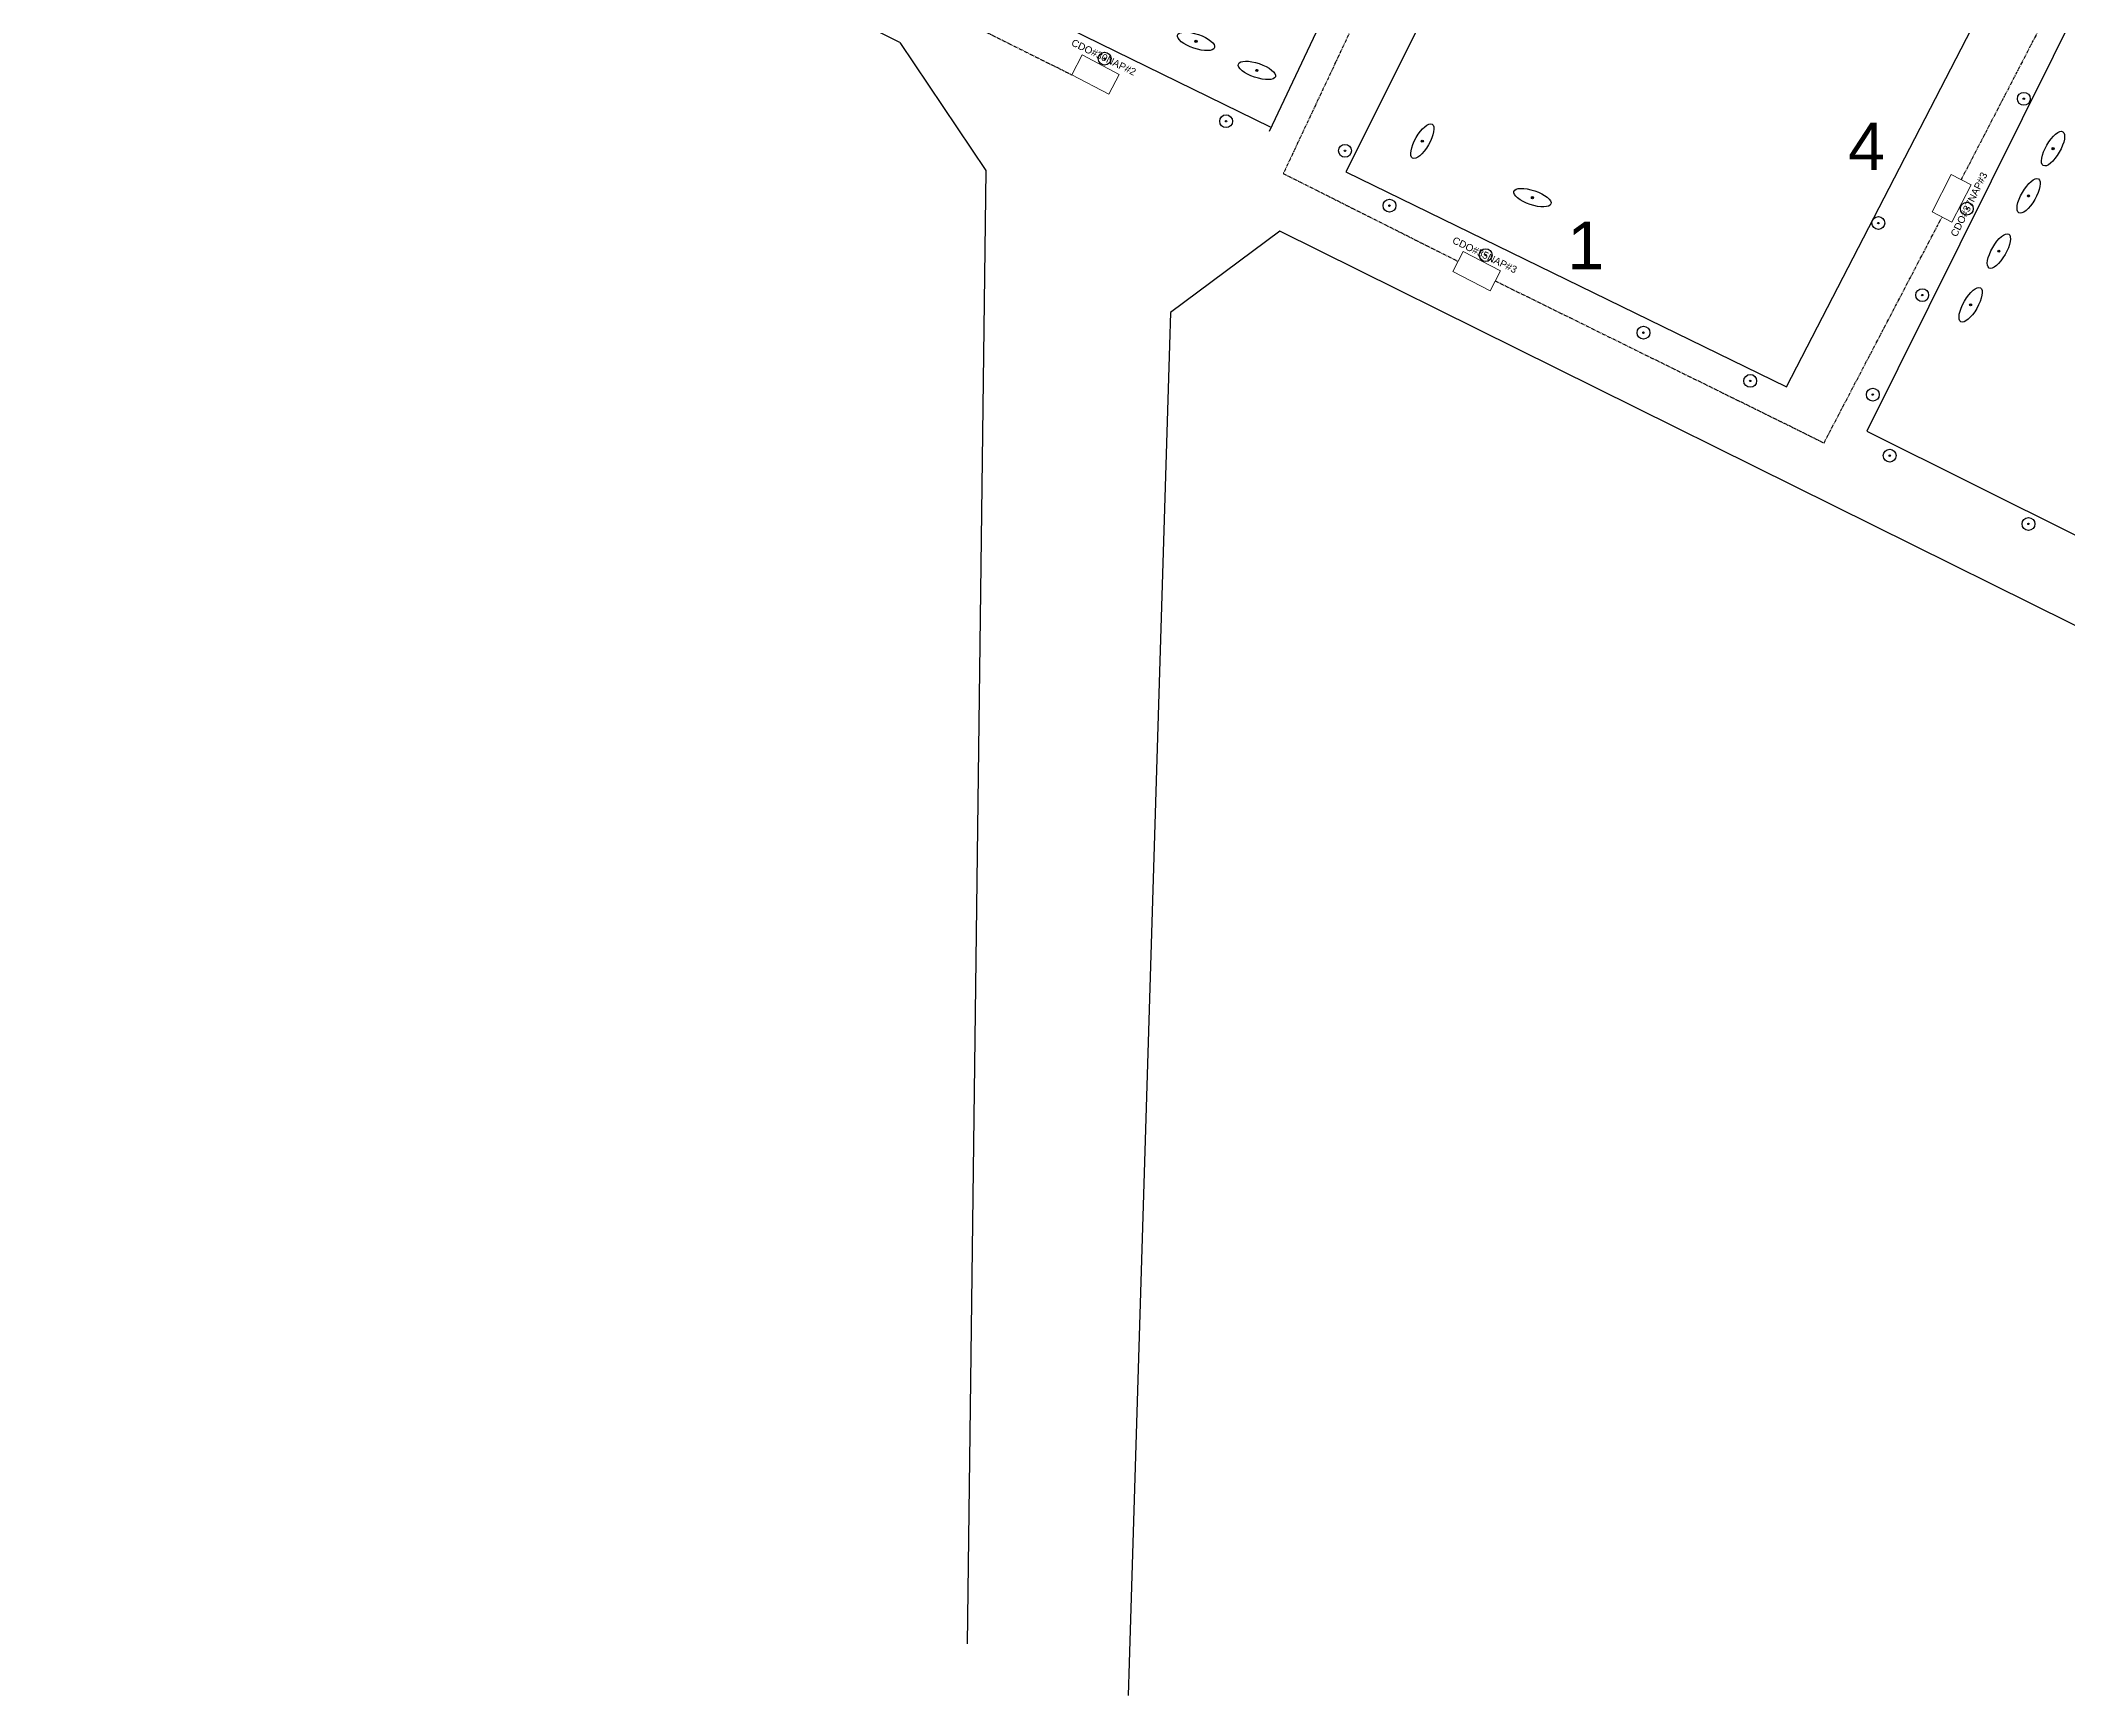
# Model space of a CAD drawing. Header units: metres. Extents: x 401117 to 403455, y 6344775 to 6346412.
# Drawn here: x 401949.4 to 402376, y 6344774.6 to 6345122.7 of the extents above; entities that cross this region are included whole.
import ezdxf
from ezdxf.enums import TextEntityAlignment as Align

# ---------------------------------------------------------------- set-up
doc = ezdxf.new("R2010")
doc.units = ezdxf.units.M
doc.header["$MEASUREMENT"] = 0
doc.linetypes.add('PHANTOM2', pattern=[1.25, 0.625, -0.125, 0.125, -0.125, 0.125, -0.125])
for name, color, linetype, lineweight in [('CDO', 10, 'Continuous', 20), ('Fibra_CDO_a_CDO', 12, 'PHANTOM2', 30), ('Fibra_NAP_a_CDO', 52, 'PHANTOM2', 30)]:
    doc.layers.add(name, color=color, linetype=linetype, lineweight=lineweight)
for name, color, linetype in [('CDO_name', 1, 'Continuous'), ('HP_por_cuadra', 4, 'Continuous'), ('Manzanas', 7, 'Continuous'), ('Postes', 5, 'Continuous'), ('Propiedades_Servicio', 104, 'Continuous')]:
    doc.layers.add(name, color=color, linetype=linetype)
doc.layers.get('0').off()
doc.styles.get("Standard").update_dxf_attribs({"font": 'arial.ttf'})

# ---------------------------------------------------------------- blocks, each defined once
blk = doc.blocks.new('Postes')
at = {"layer": 'Postes'}
for radius in [1.35, 0.15]:
    blk.add_circle((0, 0), radius, dxfattribs=at)
blk = doc.blocks.new('HP')
blk.add_point((0, 0))
at = {"layer": 'Propiedades_Servicio'}
blk.add_circle((0, 0), 0.219, dxfattribs=at)
blk.add_ellipse((0, 0), major_axis=(2.06, 3.57), ratio=0.36506, dxfattribs=at)
blk = doc.blocks.new('HP_contador')
at = {"layer": 'HP_por_cuadra'}
blk.add_attdef('8', (-3.87, -5.87), '', height=10, dxfattribs=at)
blk = doc.blocks.new('CDO')
at = {"layer": 'CDO'}
blk.add_lwpolyline([(-4.34, 2.51), (4.48, 2.35), (4.39, -2.37), (-4.43, -2.2)], close=True, dxfattribs=at)
at = {"layer": 'CDO', "color": 7, "flags": 2}
blk.add_attdef('CDO', (-3.67, -1.17), '', height=2.5, rotation=359.5887, dxfattribs=at)
blk = doc.blocks.new('ACMAP_ANN_TEMPLATE_NAME_CAJA_CDO')
at = {"layer": 'CDO_name'}
blk.add_attdef('NAME_CDO', text='', height=1.5, dxfattribs=at).set_placement((0, 0), align=Align.TOP_CENTER)

msp = doc.modelspace()

# ---------------------------------------------------------------- linework, layer by layer
at = {"layer": 'Fibra_CDO_a_CDO'}
for points in [[(402071.46, 6345163.03), (402166.43, 6345115.54)], [(402240.66, 6345157.9), (402210.96, 6345094.76), (402247.75, 6345076.28)], [(402255.57, 6345072.19), (402324.75, 6345038.11), (402349.58, 6345085.61)]]:
    msp.add_lwpolyline(points, dxfattribs=at)
at = {"layer": 'Fibra_NAP_a_CDO'}
msp.add_lwpolyline([(402360.26, 6345145.36), (402359.56, 6345143.79), (402375.69, 6345136.11), (402353.6, 6345093.47)], dxfattribs=at)
at = {"layer": 'Manzanas'}
msp.add_line((402538.1, 6344920.05), (402210.23, 6345082.68), dxfattribs=at)
for points in [[(402130.3, 6345122.33), (401672.29, 6345349.49), (401661.56, 6345366.02), (401868.73, 6345805.43)], [(402208.3, 6345104.55), (402117.08, 6345149.17), (402161.73, 6345240.62), (402251.72, 6345196.07), (402208.01, 6345103.6)], [(402316.87, 6345049.93), (402363.39, 6345139.96), (402269.98, 6345186.68), (402224.12, 6345095.1), (402316.87, 6345049.93)], [(402423.25, 6344995.95), (402467.3, 6345088.73), (402379.5, 6345132.58), (402333.79, 6345040.55), (402423.25, 6344995.95)], [(402130.3, 6345122.33), (402148.35, 6345095.38), (402144.41, 6344785.44)], [(402210.23, 6345082.68), (402187.21, 6345065.51), (402178.31, 6344774.6)]]:
    msp.add_lwpolyline(points, dxfattribs=at)

# ---------------------------------------------------------------- block references
at = {"layer": 'CDO'}
for p, rotation in [((402171.38, 6345115.54), 333.4595966738368), ((402351.64, 6345089.49), 63.98642247090678), ((402251.61, 6345074.18), 333.4595966738368)]:
    msp.add_blockref('CDO', p, dxfattribs=dict(at, rotation=rotation))
at = {"layer": 'CDO_name'}
for p, rotation, values in [((402173.51, 6345119.91), 334.0499319697032, {'NAME_CDO': 'CDO#30NAP#2'}), ((402354.58, 6345088.61), 63.7087958027785, {'NAME_CDO': 'CDO#37NAP#3'}), ((402253.69, 6345078.32), 334.0119620314298, {'NAME_CDO': 'CDO#35NAP#3'})]:
    msp.add_blockref('ACMAP_ANN_TEMPLATE_NAME_CAJA_CDO', p, dxfattribs=dict(at, rotation=rotation)).add_auto_attribs(values)
at = {"layer": 'Manzanas'}
for p in [(402173.37, 6345118.94), (402198.93, 6345105.78), (402233.31, 6345088.02), (402253.56, 6345077.61), (402286.76, 6345061.29), (402309.22, 6345051.15), (402338.58, 6345035.42), (402367.78, 6345021.06)]:
    msp.add_blockref('Postes', p, dxfattribs=at)
at = {"layer": 'Postes'}
for p in [(402366.8, 6345110.49), (402223.94, 6345099.55), (402354.81, 6345087.38), (402336.19, 6345084.35), (402345.42, 6345069.19), (402335.02, 6345048.27)]:
    msp.add_blockref('Postes', p, dxfattribs=at)
at = {"layer": 'Propiedades_Servicio', "rotation": 281.2153719011788}
for p in [(402192.6, 6345122.58), (402205.41, 6345116.47), (402263.38, 6345089.7)]:
    msp.add_blockref('HP', p, dxfattribs=at)
at = {"layer": 'Propiedades_Servicio'}
for p in [(402240.22, 6345101.57), (402372.95, 6345100.01), (402367.8, 6345090.06), (402361.55, 6345078.46), (402355.6, 6345067.16)]:
    msp.add_blockref('HP', p, dxfattribs=at)
for p, values in [((402333.7, 6345101.36), {'8': '4'}), ((402274.6, 6345080.5), {'8': '1'})]:
    msp.add_blockref('HP_contador', p, dxfattribs=at).add_auto_attribs(values)

doc.saveas('drawing.dxf')
